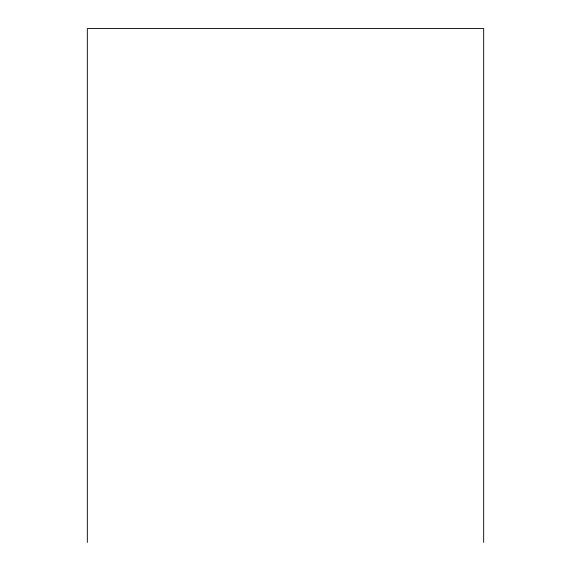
<?xml version="1.0" encoding="UTF-8"?>
<svg xmlns="http://www.w3.org/2000/svg" width="571" height="571" viewBox="0 0 571 571"><rect width="100%" height="100%" fill="white"/><g stroke="black" fill="none" stroke-linecap="round" stroke-linejoin="round"><path stroke-width="0.86" d="M483.673 542.45L483.673 28.55L87.327 28.55L87.327 542.45"/></g></svg>
